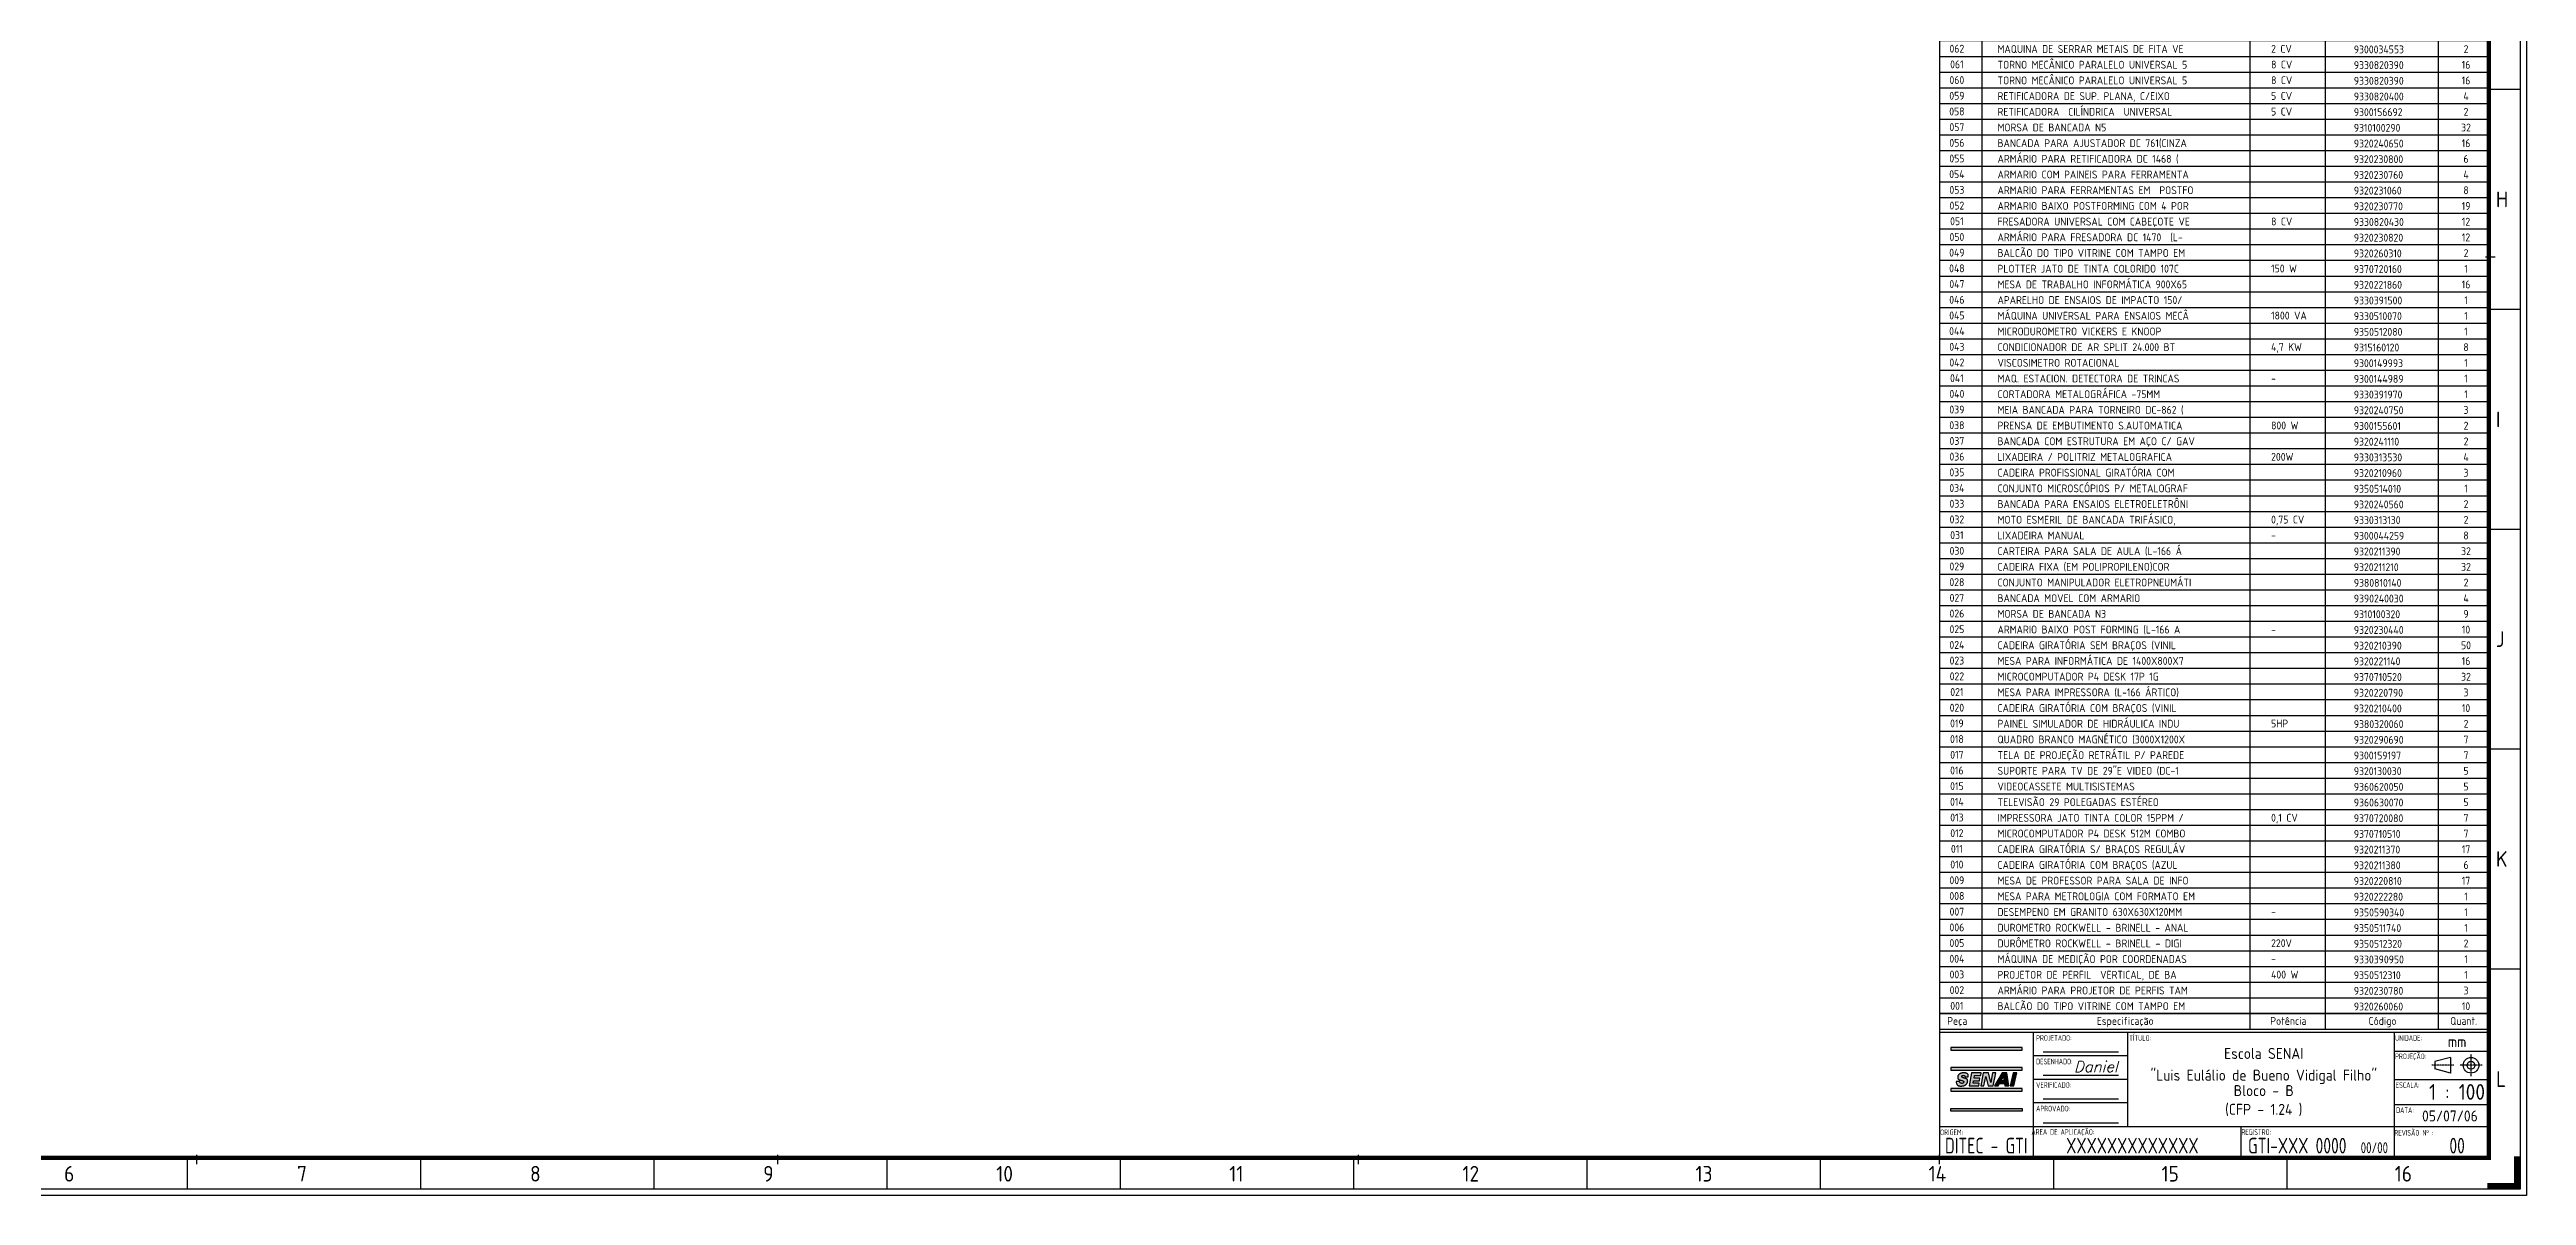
# Model space of a CAD drawing. Header units: millimetres. Extents: x 18768 to 1484868, y -11027 to 520152.
# Drawn here: x 187274 to 266168, y 98710 to 135228 of the extents above; entities that cross this region are included whole.
import ezdxf
from ezdxf.enums import TextEntityAlignment as Align

# ---------------------------------------------------------------- set-up
doc = ezdxf.new("R2010")
doc.units = ezdxf.units.MM
doc.linetypes.add('CENTER', pattern=[2.71, 2.2, -0.22, 0.07, -0.22])
for name, color, linetype in [('018', 4, 'Continuous'), ('025', 3, 'Continuous'), ('050', 166, 'Continuous'), ('100', 176, 'Continuous'), ('L018-TEXTO', 130, 'Continuous'), ('L025-CONTORNO', 7, 'Continuous'), ('L025-IMPLANTAÇÃO', 1, 'Continuous'), ('L025-TEXTO', 7, 'Continuous'), ('L035-ARRANJO-ADQUIRIR', 102, 'Continuous'), ('L035-ARRANJO-EXISTENTE', 180, 'Continuous'), ('L035-TEXTO', 40, 'Continuous'), ('L050-TEXTO', 18, 'Continuous'), ('LCENTRO', 1, 'CENTER')]:
    doc.layers.add(name, color=color, linetype=linetype)
doc.styles.add('ISO-CP--18', font='isocp.shx', dxfattribs={"width": 0.75, "height": 180})
doc.styles.add('ISO-CP--25', font='isocp.shx', dxfattribs={"height": 250})
doc.styles.add('ISO-CP--35', font='isocp.shx', dxfattribs={"height": 350})
doc.styles.add('ISO-CP--50', font='isocp.shx', dxfattribs={"height": 500})
doc.styles.add('SCRIPTEC', font='scriptc.shx', dxfattribs={"height": 300})

# ---------------------------------------------------------------- blocks, each defined once
blk = doc.blocks.new('LOGOS')
at = {"layer": 'L025-CONTORNO'}
h = blk.add_hatch(color=256, dxfattribs=at)
h.paths.add_polyline_path([(4.57, 10.03), (4.57, 9.93), (4.55, 9.83), (4.5, 9.74), (4.43, 9.67), (4.37, 9.62), (4.29, 9.58), (4.22, 9.55), (4.14, 9.53), (4.06, 9.52), (3.97, 9.52), (3.88, 9.53), (3.78, 9.55), (3.69, 9.58), (3.59, 9.61), (3.51, 9.66), (3.44, 9.71), (3.4, 9.8), (3.38, 9.9), (3.38, 9.98), (3.38, 10.08), (2.2, 10.08), (2.21, 9.83), (2.23, 9.63), (2.26, 9.47), (2.3, 9.35), (2.34, 9.25), (2.38, 9.18), (2.43, 9.12), (2.48, 9.07), (2.52, 9.02), (2.57, 8.98), (2.61, 8.94), (2.66, 8.91), (2.7, 8.87), (2.75, 8.84), (2.79, 8.82), (2.84, 8.79), (2.9, 8.77), (2.96, 8.75), (3.02, 8.73), (3.08, 8.72), (3.15, 8.7), (3.22, 8.69), (3.29, 8.68), (3.37, 8.68), (3.45, 8.67), (3.54, 8.67), (3.63, 8.66), (3.72, 8.67), (3.81, 8.67), (3.91, 8.67), (4, 8.68), (4.1, 8.69), (4.19, 8.71), (4.29, 8.72), (4.38, 8.74), (4.47, 8.76), (4.56, 8.79), (4.65, 8.81), (4.73, 8.84), (4.81, 8.87), (4.89, 8.91), (4.96, 8.94), (5.03, 8.98), (5.1, 9.02), (5.17, 9.06), (5.23, 9.11), (5.28, 9.15), (5.34, 9.21), (5.39, 9.26), (5.44, 9.32), (5.49, 9.38), (5.54, 9.45), (5.58, 9.51), (5.62, 9.58), (5.66, 9.65), (5.69, 9.72), (5.72, 9.79), (5.74, 9.87), (5.77, 9.94), (5.78, 10.01), (5.8, 10.08), (5.81, 10.15), (5.82, 10.22), (5.82, 10.28), (5.83, 10.35), (5.82, 10.41), (5.82, 10.46), (5.81, 10.52), (5.8, 10.57), (5.78, 10.62), (5.76, 10.66), (5.74, 10.71), (5.71, 10.75), (5.68, 10.78), (5.64, 10.82), (5.6, 10.85), (5.55, 10.88), (5.5, 10.91), (5.45, 10.93), (5.39, 10.96), (5.33, 10.99), (5.26, 11.01), (5.19, 11.04), (5.11, 11.07), (5.04, 11.09), (4.96, 11.12), (4.87, 11.15), (4.79, 11.18), (4.7, 11.21), (4.62, 11.24), (4.53, 11.27), (4.45, 11.3), (4.37, 11.33), (4.3, 11.36), (4.19, 11.41), (4.09, 11.47), (4.02, 11.52), (3.97, 11.59), (3.94, 11.68), (3.93, 11.77), (3.95, 11.85), (3.99, 11.93), (4.06, 11.98), (4.14, 12.01), (4.21, 12.03), (4.3, 12.04), (4.4, 12.05), (4.49, 12.06), (4.58, 12.06), (4.65, 12.05), (4.74, 12.03), (4.81, 11.99), (4.85, 11.93), (4.89, 11.85), (4.9, 11.75), (4.9, 11.68), (4.89, 11.59), (6.03, 11.59), (6.03, 11.82), (6.03, 12.01), (6, 12.17), (5.97, 12.3), (5.92, 12.41), (5.87, 12.49), (5.8, 12.56), (5.73, 12.61), (5.66, 12.66), (5.58, 12.71), (5.49, 12.75), (5.41, 12.78), (5.33, 12.81), (5.24, 12.83), (5.16, 12.85), (5.09, 12.87), (5.02, 12.88), (4.95, 12.89), (4.89, 12.9), (4.83, 12.9), (4.77, 12.91), (4.71, 12.91), (4.65, 12.91), (4.58, 12.91), (4.51, 12.9), (4.43, 12.9), (4.35, 12.9), (4.27, 12.89), (4.19, 12.88), (4.1, 12.87), (4.02, 12.85), (3.93, 12.83), (3.85, 12.81), (3.76, 12.78), (3.68, 12.75), (3.6, 12.72), (3.53, 12.69), (3.46, 12.65), (3.39, 12.61), (3.32, 12.57), (3.26, 12.53), (3.2, 12.49), (3.14, 12.45), (3.09, 12.41), (3.04, 12.37), (3, 12.32), (2.95, 12.27), (2.91, 12.22), (2.87, 12.17), (2.83, 12.11), (2.8, 12.05), (2.77, 11.99), (2.74, 11.92), (2.72, 11.85), (2.7, 11.77), (2.69, 11.69), (2.68, 11.6), (2.68, 11.51), (2.68, 11.42), (2.69, 11.33), (2.7, 11.25), (2.71, 11.16), (2.73, 11.09), (2.75, 11.02), (2.77, 10.96), (2.79, 10.91), (2.81, 10.87), (2.84, 10.83), (2.87, 10.8), (2.91, 10.78), (2.95, 10.75), (3, 10.73), (3.06, 10.71), (3.12, 10.68), (3.19, 10.66), (3.26, 10.64), (3.33, 10.61), (3.41, 10.59), (3.49, 10.57), (3.58, 10.54), (3.66, 10.52), (3.74, 10.49), (3.83, 10.47), (3.91, 10.44), (3.99, 10.42), (4.06, 10.4), (4.17, 10.36), (4.28, 10.32), (4.37, 10.29), (4.45, 10.24), (4.52, 10.19), (4.56, 10.12)])
h.paths.add_polyline_path([(6.26, 8.72), (9.36, 8.72), (9.5, 9.6), (7.53, 9.6), (7.71, 10.35), (9.54, 10.35), (9.68, 11.22), (7.9, 11.22), (8.05, 11.99), (10.01, 11.99), (10.16, 12.86), (7.05, 12.86)])
h.paths.add_polyline_path([(11.63, 11.72), (12.37, 8.72), (13.94, 8.72), (14.82, 12.86), (13.74, 12.86), (13.17, 9.82), (12.45, 12.86), (10.81, 12.86), (9.98, 8.72), (10.99, 8.72)])
h = blk.add_hatch(color=256, dxfattribs=at)
h.paths.add_polyline_path([(15.95, 9.53), (17.54, 9.53), (17.63, 8.72), (18.97, 8.72), (18.27, 12.86), (16.83, 12.86), (14.37, 8.72), (15.49, 8.72)])
h.paths.add_polyline_path([(16.36, 10.42), (17.33, 12.03), (17.5, 10.42)], flags=16)
h.paths.add_polyline_path([(21.45, 12.87), (20.29, 12.87), (19.36, 8.72), (20.54, 8.72)])
at = {"layer": 'L025-IMPLANTAÇÃO'}
h = blk.add_hatch(color=256, dxfattribs=at)
h.paths.add_polyline_path([(0.51, 20.96), (0.51, 20.13), (23.13, 20.13), (23.13, 20.96)])
h.paths.add_polyline_path([(0.51, 14.53), (0.51, 13.7), (23.13, 13.7), (23.13, 14.53)])
h.paths.add_polyline_path([(0.51, 7.91), (0.51, 7.08), (23.13, 7.08), (23.13, 7.91)])
h.paths.add_polyline_path([(0.51, 1.47), (0.51, 0.64), (23.13, 0.64), (23.13, 1.47)])
at = {"layer": 'L025-CONTORNO'}
blk.add_line((4.89, 11.59), (6.03, 11.59), dxfattribs=at)
for points in [[(2.2, 10.08), (2.21, 9.83), (2.23, 9.63), (2.26, 9.47), (2.3, 9.35), (2.34, 9.25), (2.38, 9.18), (2.43, 9.12), (2.48, 9.07), (2.52, 9.02), (2.57, 8.98), (2.61, 8.94), (2.66, 8.91), (2.7, 8.87), (2.75, 8.84), (2.79, 8.82), (2.84, 8.79), (2.9, 8.77), (2.96, 8.75), (3.02, 8.73), (3.08, 8.72), (3.15, 8.7), (3.22, 8.69), (3.29, 8.68), (3.37, 8.68), (3.45, 8.67), (3.54, 8.67), (3.63, 8.66), (3.72, 8.67), (3.81, 8.67), (3.91, 8.67), (4, 8.68), (4.1, 8.69), (4.19, 8.71), (4.29, 8.72), (4.38, 8.74), (4.47, 8.76), (4.56, 8.79), (4.65, 8.81), (4.73, 8.84), (4.81, 8.87), (4.89, 8.91), (4.96, 8.94), (5.03, 8.98), (5.1, 9.02), (5.17, 9.06), (5.23, 9.11), (5.28, 9.15), (5.34, 9.21), (5.39, 9.26), (5.44, 9.32), (5.49, 9.38), (5.54, 9.45), (5.58, 9.51), (5.62, 9.58), (5.66, 9.65), (5.69, 9.72), (5.72, 9.79), (5.74, 9.87), (5.77, 9.94), (5.78, 10.01), (5.8, 10.08), (5.81, 10.15), (5.82, 10.22), (5.82, 10.28), (5.83, 10.35), (5.82, 10.41), (5.82, 10.46), (5.81, 10.52), (5.8, 10.57), (5.78, 10.62), (5.76, 10.66), (5.74, 10.71), (5.71, 10.75), (5.68, 10.78), (5.64, 10.82), (5.6, 10.85), (5.55, 10.88), (5.5, 10.91), (5.45, 10.93), (5.39, 10.96), (5.33, 10.99), (5.26, 11.01), (5.19, 11.04), (5.11, 11.07), (5.04, 11.09), (4.96, 11.12), (4.87, 11.15), (4.79, 11.18), (4.7, 11.21), (4.62, 11.24), (4.53, 11.27), (4.45, 11.3), (4.37, 11.33), (4.3, 11.36), (4.23, 11.39), (4.17, 11.42), (4.12, 11.45), (4.08, 11.48), (4.04, 11.51), (4.01, 11.54), (3.99, 11.56), (3.97, 11.59), (3.96, 11.62), (3.95, 11.65), (3.94, 11.68), (3.94, 11.71), (3.94, 11.74), (3.94, 11.77), (3.94, 11.8), (3.95, 11.83), (3.96, 11.85), (3.97, 11.88), (3.98, 11.9), (4, 11.92), (4.02, 11.94), (4.04, 11.96), (4.06, 11.98), (4.09, 11.99), (4.12, 12), (4.16, 12.01), (4.2, 12.02), (4.24, 12.03), (4.28, 12.04), (4.33, 12.05), (4.38, 12.05), (4.42, 12.05), (4.47, 12.06), (4.51, 12.06), (4.56, 12.06), (4.6, 12.06), (4.63, 12.05), (4.67, 12.05), (4.7, 12.04), (4.73, 12.03), (4.76, 12.02), (4.79, 12), (4.82, 11.98), (4.84, 11.95), (4.86, 11.91), (4.88, 11.87), (4.89, 11.82), (4.9, 11.75), (4.9, 11.68), (4.89, 11.59)], [(3.38, 10.08), (2.2, 10.08)], [(6.03, 11.59), (6.03, 11.82), (6.03, 12.01), (6, 12.17), (5.97, 12.3), (5.92, 12.41), (5.87, 12.49), (5.8, 12.56), (5.73, 12.61), (5.66, 12.66), (5.58, 12.71), (5.49, 12.75), (5.41, 12.78), (5.33, 12.81), (5.24, 12.83), (5.16, 12.85), (5.09, 12.87), (5.02, 12.88), (4.95, 12.89), (4.89, 12.9), (4.83, 12.9), (4.77, 12.91), (4.71, 12.91), (4.65, 12.91), (4.58, 12.91), (4.51, 12.9), (4.43, 12.9), (4.35, 12.9), (4.27, 12.89), (4.19, 12.88), (4.1, 12.87), (4.02, 12.85), (3.93, 12.83), (3.85, 12.81), (3.76, 12.78), (3.68, 12.75), (3.6, 12.72), (3.53, 12.69), (3.46, 12.65), (3.39, 12.61), (3.32, 12.57), (3.26, 12.53), (3.2, 12.49), (3.14, 12.45), (3.09, 12.41), (3.04, 12.37), (3, 12.32), (2.95, 12.27), (2.91, 12.22), (2.87, 12.17), (2.83, 12.11), (2.8, 12.05), (2.77, 11.99), (2.74, 11.92), (2.72, 11.85), (2.7, 11.77), (2.69, 11.69), (2.68, 11.6), (2.68, 11.51), (2.68, 11.42), (2.69, 11.33), (2.7, 11.25), (2.71, 11.16), (2.73, 11.09), (2.75, 11.02), (2.77, 10.96), (2.79, 10.91), (2.81, 10.87), (2.84, 10.83), (2.87, 10.8), (2.91, 10.78), (2.95, 10.75), (3, 10.73), (3.06, 10.71), (3.12, 10.68), (3.19, 10.66), (3.26, 10.64), (3.33, 10.61), (3.41, 10.59), (3.49, 10.57), (3.58, 10.54), (3.66, 10.52), (3.74, 10.49), (3.83, 10.47), (3.91, 10.44), (3.99, 10.42), (4.06, 10.4), (4.13, 10.37), (4.2, 10.35), (4.25, 10.33), (4.3, 10.31), (4.35, 10.3), (4.39, 10.28), (4.42, 10.26), (4.45, 10.24), (4.48, 10.23), (4.5, 10.21), (4.52, 10.18), (4.53, 10.16), (4.55, 10.14), (4.56, 10.11), (4.56, 10.09), (4.57, 10.06), (4.57, 10.03), (4.57, 10), (4.57, 9.97), (4.57, 9.94), (4.56, 9.9), (4.55, 9.87), (4.54, 9.84), (4.53, 9.8), (4.51, 9.77), (4.49, 9.74), (4.47, 9.71), (4.44, 9.68), (4.41, 9.66), (4.38, 9.63), (4.35, 9.61), (4.31, 9.59), (4.27, 9.57), (4.24, 9.56), (4.2, 9.55), (4.16, 9.54), (4.12, 9.53), (4.08, 9.52), (4.04, 9.52), (3.99, 9.52), (3.95, 9.52), (3.9, 9.53), (3.86, 9.54), (3.81, 9.54), (3.76, 9.56), (3.71, 9.57), (3.66, 9.58), (3.62, 9.6), (3.57, 9.62), (3.53, 9.64), (3.5, 9.67), (3.46, 9.7), (3.43, 9.73), (3.41, 9.78), (3.39, 9.83), (3.38, 9.9), (3.38, 9.98), (3.38, 10.08)]]:
    blk.add_lwpolyline(points, dxfattribs=at)
for points in [[(7.05, 12.86), (6.26, 8.72), (9.36, 8.72), (9.5, 9.6), (7.53, 9.6), (7.71, 10.35), (9.54, 10.35), (9.68, 11.22), (7.9, 11.22), (8.05, 11.99), (10.01, 11.99), (10.16, 12.86)], [(9.98, 8.72), (10.99, 8.72), (11.63, 11.72), (12.37, 8.72), (13.94, 8.72), (14.82, 12.86), (13.74, 12.86), (13.17, 9.82), (12.45, 12.86), (10.81, 12.86)], [(15.95, 9.53), (17.54, 9.53), (17.63, 8.72), (18.97, 8.72), (18.27, 12.86), (16.83, 12.86), (14.37, 8.72), (15.49, 8.72)], [(17.5, 10.42), (17.33, 12.03), (16.36, 10.42)], [(20.29, 12.87), (19.36, 8.72), (20.54, 8.72), (21.45, 12.87)]]:
    blk.add_lwpolyline(points, close=True, dxfattribs=at)
at = {"layer": 'L025-IMPLANTAÇÃO'}
for points in [[(0.51, 20.96), (0.51, 20.13), (23.13, 20.13), (23.13, 20.96)], [(0.51, 14.53), (0.51, 13.7), (23.13, 13.7), (23.13, 14.53)], [(0.51, 7.91), (0.51, 7.08), (23.13, 7.08), (23.13, 7.91)], [(0.51, 0.64), (0.51, 1.47), (23.13, 1.47), (23.13, 0.64)]]:
    blk.add_lwpolyline(points, close=True, dxfattribs=at)
blk = doc.blocks.new('A0')
at = {"layer": '018'}
for p, q in [((106301, 4570), (103901, 4570)), ((106301, 3820), (103901, 3820)), ((106301, 3070), (103901, 3070)), ((103901, 2320), (106301, 2320))]:
    blk.add_line(p, q, dxfattribs=at)
at = {"layer": '025'}
for p, q in [((103601, 1200), (103601, 5200)), ((106601, 2200), (106601, 5200)), ((115100, 1200), (115100, 5200)), ((106601, 4450), (103601, 4450)), ((115100, 4600), (118100, 4600)), ((106601, 3700), (103601, 3700)), ((115100, 3700), (118100, 3700)), ((106601, 2950), (103601, 2950)), ((115100, 2900), (118100, 2900)), ((100600, 2200), (118100, 2200)), ((110200, 2200), (110200, 1200))]:
    blk.add_line(p, q, dxfattribs=at)
for points in [[(119300, 84500), (119300, 0), (0, 0), (0, 84500)], [(200, 84300), (119100, 84300), (119100, 200), (200, 200)]]:
    blk.add_lwpolyline(points, close=True, dxfattribs=at)
at = {"layer": '050'}
for p, q in [((119100, 35242), (118100, 35242)), ((119100, 28234), (118100, 28234)), ((119100, 21226), (118100, 21226)), ((119100, 14218), (118100, 14218)), ((119100, 7210), (118100, 7210)), ((100600, 5200), (118100, 5200)), ((116885, 4400), (116385, 4265)), ((116885, 3900), (116385, 4031)), ((44786, 1200), (44786, 200)), ((52217, 1200), (52217, 200)), ((59648, 1200), (59648, 200)), ((67079, 1200), (67079, 200)), ((74510, 1200), (74510, 200)), ((81941, 1200), (81941, 200)), ((89372, 1200), (89372, 200)), ((96803, 1200), (96803, 200)), ((104234, 1200), (104234, 200)), ((111665, 1200), (111665, 200))]:
    blk.add_line(p, q, dxfattribs=at)
for points in [[(116385, 4265), (116385, 4031)], [(116885, 4400), (116885, 3900)]]:
    blk.add_lwpolyline(points, dxfattribs=at)
for radius in [250, 125]:
    blk.add_circle((117535, 4150), radius, dxfattribs=at)
at = {"layer": '100'}
for p, q in [((118300, 29900), (118000, 29900)), ((118100, 29950), (118100, 29850)), ((118100, 29935), (118100, 29865)), ((45050, 1200), (45150, 1200)), ((45065, 1200), (45135, 1200)), ((45100, 1000), (45100, 1300)), ((63550, 1200), (63650, 1200)), ((63565, 1200), (63635, 1200)), ((63600, 1000), (63600, 1300)), ((82050, 1200), (82150, 1200)), ((82065, 1200), (82135, 1200)), ((82100, 1000), (82100, 1300)), ((100550, 1200), (100650, 1200)), ((100565, 1200), (100635, 1200)), ((100600, 1000), (100600, 1300))]:
    blk.add_line(p, q, dxfattribs=at)
at = {"layer": '100', "const_width": 140}
blk.add_lwpolyline([(2700, 83300), (118100, 83300), (118100, 1200), (2700, 1200)], close=True, dxfattribs=at)
at = {"layer": '100', "const_width": 200}
blk.add_lwpolyline([(119000, 1250), (119000, 300), (118050, 300)], dxfattribs=at)
at = {"layer": 'LCENTRO'}
for p, q in [((116985, 4150), (116285, 4150)), ((117885, 4150), (117185, 4150)), ((117535, 3800), (117535, 4500))]:
    blk.add_line(p, q, dxfattribs=at)
at = {"layer": 'L025-CONTORNO', "xscale": 100, "yscale": 100, "zscale": 100}
blk.add_blockref('LOGOS', (100919, 2620), dxfattribs=at)
at = {"layer": '050', "style": 'ISO-CP--50'}
for s, p in [('H', (118327, 31492)), ('I', (118327, 24481)), ('J', (118327, 17477)), ('K', (118327, 10472)), ('L', (118331, 3458)), ('6', (40870, 443)), ('7', (48290, 443)), ('8', (55711, 443)), ('9', (63137, 443)), ('10', (70560, 443)), ('11', (77981, 443)), ('12', (85409, 443)), ('13', (92832, 443)), ('14', (100257, 443)), ('15', (107676, 443)), ('16', (115105, 443))]:
    blk.add_text(s, height=500, dxfattribs=at).set_placement(p)
at = {"layer": 'L018-TEXTO', "style": 'ISO-CP--18', "width": 0.75}
for s, p in [('PROJETADO:', (103681, 5109)), ('DESENHADO:', (103681, 4359)), ('VERIFICADO:', (103681, 3609)), ('APROVADO:', (103681, 2859))]:
    blk.add_text(s, height=180, dxfattribs=at).set_placement(p, align=Align.TOP_LEFT)
for s, p in [('TÍTULO:', (106997, 5046)), ('UNIDADE:', (115545, 5017)), ('PROJEÇÃO:', (115612, 4437)), ('ESCALA:', (115517, 3519)), ('DATA:', (115430, 2719)), ('ORIGEM:', (100990, 2013)), ('ÁREA DE APLICAÇÃO:', (104535, 2036)), ('REGISTRO:', (110694, 2020)), ('REVISÃO Nº :', (115710, 2019))]:
    blk.add_text(s, height=180, dxfattribs=at).set_placement(p, align=Align.MIDDLE)
at = {"layer": 'L035-TEXTO', "style": 'ISO-CP--35'}
blk.add_text('mm', height=350, dxfattribs=at).set_placement((117092, 5075), align=Align.TOP_CENTER)
at = {"layer": 'L050-TEXTO', "style": 'ISO-CP--35', "width": 0.8}
blk.add_text('DITEC - GTI', height=500, dxfattribs=at).set_placement((102095, 1838), align=Align.TOP_CENTER)
blk = doc.blocks.new('cabeçalhogeMOD175')
at = {"layer": '025', "lineweight": -2}
for p, q in [((-161.38, 0), (-161.38, 5)), ((-76, 0), (-76, 5)), ((-52, 0), (-52, 5)), ((-16, 0), (-16, 5)), ((0, 0), (0, 5))]:
    blk.add_line(p, q, dxfattribs=at)
at = {"layer": '050', "lineweight": -2}
for p, q in [((-175, 5), (0, 5)), ((0, 5), (-175, 5)), ((-175, 0), (-61.25, 0)), ((-61.25, 0), (0, 0))]:
    blk.add_line(p, q, dxfattribs=at)
for points in [[(-175, 5), (-175, 0)], [(-133.01, 0), (-61.25, 0)], [(-61.25, 0), (0, 0), (0, 5)]]:
    blk.add_lwpolyline(points, dxfattribs=at)
at = {"layer": 'L025-TEXTO', "lineweight": -2, "style": 'ISO-CP--25'}
for s, p in [('Peça', (-169.3, 3.86)), ('Especificação', (-115.82, 3.86)), ('Potência', (-63.85, 3.86)), ('Código', (-33.85, 3.86)), ('Quant.', (-8.01, 3.86))]:
    blk.add_text(s, height=2.5, dxfattribs=at).set_placement(p, align=Align.TOP_CENTER)
blk = doc.blocks.new('linhage175')
at = {"layer": '025', "lineweight": -2}
for p, q in [((-161.38, 0), (-161.38, 5)), ((-76, 0), (-76, 5)), ((-52, 0), (-52, 5)), ((-16, 0), (-16, 5))]:
    blk.add_line(p, q, dxfattribs=at)
at = {"layer": '050', "lineweight": -2}
for p, q in [((-175, 5), (0, 5)), ((-175, 0), (-61.25, 0)), ((-61.25, 0), (0, 0)), ((0, 0), (0, 5))]:
    blk.add_line(p, q, dxfattribs=at)
blk.add_lwpolyline([(-175, 5), (-175, 0)], dxfattribs=at)
at = {"layer": 'L025-TEXTO', "color": 0, "lineweight": -2, "style": 'ISO-CP--25'}
for tag, p in [('PEÇA', (-164.42, 3.69)), ('QTD', (-7.25, 3.56))]:
    blk.add_attdef(tag, text='', height=2.5, dxfattribs=at).set_placement(p, align=Align.TOP_CENTER)
for tag, p in [('ESPECIFICAÇÃO', (-156.47, 3.58)), ('POTÊNCIA', (-69.34, 3.63))]:
    blk.add_attdef(tag, text='', height=2.5, dxfattribs=at).set_placement(p, align=Align.TOP_LEFT)
blk.add_attdef('CÓDIGO', (-42.99, 0.96), '', height=2.5, dxfattribs=at)

msp = doc.modelspace()

# ---------------------------------------------------------------- linework, layer by layer
at = {"layer": '050'}
for q in [(247468.29, 100010.408), (264968.29, 104010.408)]:
    msp.add_line((247468.627, 104010.408), q, dxfattribs=at)

# ---------------------------------------------------------------- block references
at = {"layer": 'L025-CONTORNO'}
msp.add_blockref('A0', (146868.29, 98710.408), dxfattribs=at)
at = {"layer": 'L025-CONTORNO', "linetype": 'ByBlock', "lineweight": -2, "xscale": 100, "yscale": 100, "zscale": 100}
msp.add_blockref('cabeçalhogeMOD175', (264968.29, 104010.408), dxfattribs=at)
at = {"layer": 'L035-ARRANJO-ADQUIRIR', "linetype": 'ByBlock', "lineweight": -2, "xscale": 100, "yscale": 100, "zscale": 100}
for p, values in [((264968.29, 134510.408), {'PEÇA': '061       ', 'ESPECIFICAÇÃO': 'TORNO MECÂNICO PARALELO UNIVERSAL 5', 'POTÊNCIA': '8 CV                                                                            ', 'QTD': '16', 'CÓDIGO': '9330820390          '}), ((264968.29, 133510.408), {'PEÇA': '059       ', 'ESPECIFICAÇÃO': 'RETIFICADORA DE SUP. PLANA, C/EIXO ', 'POTÊNCIA': '5 CV                                                                            ', 'QTD': '4', 'CÓDIGO': '9330820400          '}), ((264968.29, 133010.408), {'PEÇA': '058       ', 'ESPECIFICAÇÃO': 'RETIFICADORA  CILÍNDRICA  UNIVERSAL', 'POTÊNCIA': '5 CV                                                                            ', 'QTD': '2', 'CÓDIGO': '9300156692          '}), ((264968.29, 131510.408), {'PEÇA': '055       ', 'ESPECIFICAÇÃO': 'ARMÁRIO PARA RETIFICADORA DC 1468 (', 'QTD': '6', 'CÓDIGO': '9320230800          '}), ((264968.29, 131010.408), {'PEÇA': '054       ', 'ESPECIFICAÇÃO': 'ARMARIO COM PAINEIS PARA FERRAMENTA', 'QTD': '4', 'CÓDIGO': '9320230760          '}), ((264968.29, 130510.408), {'PEÇA': '053       ', 'ESPECIFICAÇÃO': 'ARMARIO PARA FERRAMENTAS EM  POSTFO', 'QTD': '8', 'CÓDIGO': '9320231060          '}), ((264968.29, 130010.408), {'PEÇA': '052       ', 'ESPECIFICAÇÃO': 'ARMARIO BAIXO POSTFORMING COM 4 POR', 'QTD': '19', 'CÓDIGO': '9320230770          '}), ((264968.29, 129510.408), {'PEÇA': '051       ', 'ESPECIFICAÇÃO': 'FRESADORA UNIVERSAL COM CABEÇOTE VE', 'POTÊNCIA': '8 CV                                                                            ', 'QTD': '12', 'CÓDIGO': '9330820430          '}), ((264968.29, 129010.408), {'PEÇA': '050       ', 'ESPECIFICAÇÃO': 'ARMÁRIO PARA FRESADORA DC 1470  (L-', 'QTD': '12', 'CÓDIGO': '9320230820          '}), ((264968.29, 128510.408), {'PEÇA': '049       ', 'ESPECIFICAÇÃO': 'BALCÃO DO TIPO VITRINE COM TAMPO EM', 'QTD': '2', 'CÓDIGO': '9320260310          '}), ((264968.29, 128010.408), {'PEÇA': '048       ', 'ESPECIFICAÇÃO': 'PLOTTER JATO DE TINTA COLORIDO 107C', 'POTÊNCIA': '150 W                                                                           ', 'QTD': '1', 'CÓDIGO': '9370720160          '}), ((264968.29, 127510.408), {'PEÇA': '047       ', 'ESPECIFICAÇÃO': 'MESA DE TRABALHO INFORMÁTICA 900X65', 'QTD': '16', 'CÓDIGO': '9320221860          '}), ((264968.29, 127010.408), {'PEÇA': '046       ', 'ESPECIFICAÇÃO': 'APARELHO DE ENSAIOS DE IMPACTO 150/', 'QTD': '1', 'CÓDIGO': '9330391500          '}), ((264968.29, 126510.408), {'PEÇA': '045       ', 'ESPECIFICAÇÃO': 'MÁQUINA UNIVERSAL PARA ENSAIOS MECÂ', 'POTÊNCIA': '1800 VA                                                                         ', 'QTD': '1', 'CÓDIGO': '9330510070          '}), ((264968.29, 126010.408), {'PEÇA': '044       ', 'ESPECIFICAÇÃO': 'MICRODUROMETRO VICKERS E KNOOP     ', 'QTD': '1', 'CÓDIGO': '9350512080          '}), ((264968.29, 125510.408), {'PEÇA': '043       ', 'ESPECIFICAÇÃO': 'CONDICIONADOR DE AR SPLIT 24.000 BT', 'POTÊNCIA': '4,7 KW                                                                          ', 'QTD': '8', 'CÓDIGO': '9315160120          '}), ((264968.29, 125010.408), {'PEÇA': '042       ', 'ESPECIFICAÇÃO': 'VISCOSIMETRO ROTACIONAL            ', 'QTD': '1', 'CÓDIGO': '9300149993          '}), ((264968.29, 124510.408), {'PEÇA': '041       ', 'ESPECIFICAÇÃO': 'MAQ. ESTACION. DETECTORA DE TRINCAS', 'POTÊNCIA': '-                                                                               ', 'QTD': '1', 'CÓDIGO': '9300144989          '}), ((264968.29, 124010.408), {'PEÇA': '040       ', 'ESPECIFICAÇÃO': 'CORTADORA METALOGRÁFICA -75MM      ', 'QTD': '1', 'CÓDIGO': '9330391970          '}), ((264968.29, 123510.408), {'PEÇA': '039       ', 'ESPECIFICAÇÃO': 'MEIA BANCADA PARA TORNEIRO DC-862 (', 'QTD': '3', 'CÓDIGO': '9320240750          '}), ((264968.29, 123010.408), {'PEÇA': '038       ', 'ESPECIFICAÇÃO': 'PRENSA DE EMBUTIMENTO S.AUTOMATICA ', 'POTÊNCIA': '800 W                                                                           ', 'QTD': '2', 'CÓDIGO': '9300155601          '}), ((264968.29, 122510.408), {'PEÇA': '037       ', 'ESPECIFICAÇÃO': 'BANCADA COM ESTRUTURA EM AÇO C/ GAV', 'QTD': '2', 'CÓDIGO': '9320241110          '}), ((264968.29, 122010.408), {'PEÇA': '036       ', 'ESPECIFICAÇÃO': 'LIXADEIRA / POLITRIZ METALOGRAFICA ', 'POTÊNCIA': '200W                                                                            ', 'QTD': '4', 'CÓDIGO': '9330313530          '}), ((264968.29, 121510.408), {'PEÇA': '035       ', 'ESPECIFICAÇÃO': 'CADEIRA PROFISSIONAL GIRATÓRIA COM ', 'QTD': '3', 'CÓDIGO': '9320210960          '}), ((264968.29, 121010.408), {'PEÇA': '034       ', 'ESPECIFICAÇÃO': 'CONJUNTO MICROSCÓPIOS P/ METALOGRAF', 'QTD': '1', 'CÓDIGO': '9350514010          '}), ((264968.29, 120510.408), {'PEÇA': '033       ', 'ESPECIFICAÇÃO': 'BANCADA PARA ENSAIOS ELETROELETRÔNI', 'QTD': '2', 'CÓDIGO': '9320240560          '}), ((264968.29, 120010.408), {'PEÇA': '032       ', 'ESPECIFICAÇÃO': 'MOTO ESMERIL DE BANCADA TRIFÁSICO, ', 'POTÊNCIA': '0,75 CV                                                                         ', 'QTD': '2', 'CÓDIGO': '9330313130          '}), ((264968.29, 119510.408), {'PEÇA': '031       ', 'ESPECIFICAÇÃO': 'LIXADEIRA MANUAL                   ', 'POTÊNCIA': '-                                                                               ', 'QTD': '8', 'CÓDIGO': '9300044259          '}), ((264968.29, 119010.408), {'PEÇA': '030       ', 'ESPECIFICAÇÃO': 'CARTEIRA PARA SALA DE AULA (L-166 Á', 'QTD': '32', 'CÓDIGO': '9320211390          '}), ((264968.29, 118510.408), {'PEÇA': '029       ', 'ESPECIFICAÇÃO': 'CADEIRA FIXA (EM POLIPROPILENO)COR ', 'QTD': '32', 'CÓDIGO': '9320211210          '}), ((264968.29, 118010.408), {'PEÇA': '028       ', 'ESPECIFICAÇÃO': 'CONJUNTO MANIPULADOR ELETROPNEUMÁTI', 'QTD': '2', 'CÓDIGO': '9380810140          '}), ((264968.29, 117510.408), {'PEÇA': '027       ', 'ESPECIFICAÇÃO': 'BANCADA MOVEL COM ARMARIO          ', 'QTD': '4', 'CÓDIGO': '9390240030          '}), ((264968.29, 117010.408), {'PEÇA': '026       ', 'ESPECIFICAÇÃO': 'MORSA DE BANCADA N3                ', 'QTD': '9', 'CÓDIGO': '9310100320          '}), ((264968.29, 116510.408), {'PEÇA': '025       ', 'ESPECIFICAÇÃO': 'ARMARIO BAIXO POST FORMING (L-166 A', 'POTÊNCIA': '-                                                                               ', 'QTD': '10', 'CÓDIGO': '9320230440          '}), ((264968.29, 116010.408), {'PEÇA': '024       ', 'ESPECIFICAÇÃO': 'CADEIRA GIRATÓRIA SEM BRAÇOS (VINIL', 'QTD': '50', 'CÓDIGO': '9320210390          '}), ((264968.29, 115510.408), {'PEÇA': '023       ', 'ESPECIFICAÇÃO': 'MESA PARA INFORMÁTICA DE 1400X800X7', 'QTD': '16', 'CÓDIGO': '9320221140          '}), ((264968.29, 115010.408), {'PEÇA': '022       ', 'ESPECIFICAÇÃO': 'MICROCOMPUTADOR P4 DESK 17P 1G     ', 'QTD': '32', 'CÓDIGO': '9370710520          '}), ((264968.29, 114510.408), {'PEÇA': '021       ', 'ESPECIFICAÇÃO': 'MESA PARA IMPRESSORA (L-166 ÁRTICO)', 'QTD': '3', 'CÓDIGO': '9320220790          '}), ((264968.29, 114010.408), {'PEÇA': '020       ', 'ESPECIFICAÇÃO': 'CADEIRA GIRATÓRIA COM BRAÇOS (VINIL', 'QTD': '10', 'CÓDIGO': '9320210400          '}), ((264968.29, 113510.408), {'PEÇA': '019       ', 'ESPECIFICAÇÃO': 'PAINEL SIMULADOR DE HIDRÁULICA INDU', 'POTÊNCIA': '5HP                                                                             ', 'QTD': '2', 'CÓDIGO': '9380320060          '}), ((264968.29, 113010.408), {'PEÇA': '018       ', 'ESPECIFICAÇÃO': 'QUADRO BRANCO MAGNÉTICO (3000X1200X', 'QTD': '7', 'CÓDIGO': '9320290690          '}), ((264968.29, 112510.408), {'PEÇA': '017       ', 'ESPECIFICAÇÃO': 'TELA DE PROJEÇÃO RETRÁTIL P/ PAREDE', 'QTD': '7', 'CÓDIGO': '9300159197          '}), ((264968.29, 112010.408), {'PEÇA': '016       ', 'ESPECIFICAÇÃO': 'SUPORTE PARA TV DE 29"E VIDEO (DC-1', 'QTD': '5', 'CÓDIGO': '9320130030          '}), ((264968.29, 111510.408), {'PEÇA': '015       ', 'ESPECIFICAÇÃO': 'VIDEOCASSETE MULTISISTEMAS         ', 'QTD': '5', 'CÓDIGO': '9360620050          '}), ((264968.29, 111010.408), {'PEÇA': '014       ', 'ESPECIFICAÇÃO': 'TELEVISÃO 29 POLEGADAS ESTÉREO     ', 'QTD': '5', 'CÓDIGO': '9360630070          '}), ((264968.29, 110510.408), {'PEÇA': '013       ', 'ESPECIFICAÇÃO': 'IMPRESSORA JATO TINTA COLOR 15PPM /', 'POTÊNCIA': '0,1 CV                                                                          ', 'QTD': '7', 'CÓDIGO': '9370720080          '}), ((264968.29, 110010.408), {'PEÇA': '012       ', 'ESPECIFICAÇÃO': 'MICROCOMPUTADOR P4 DESK 512M COMBO ', 'QTD': '7', 'CÓDIGO': '9370710510          '}), ((264968.29, 109510.408), {'PEÇA': '011       ', 'ESPECIFICAÇÃO': 'CADEIRA GIRATÓRIA S/ BRAÇOS REGULÁV', 'QTD': '17', 'CÓDIGO': '9320211370          '}), ((264968.29, 109010.408), {'PEÇA': '010       ', 'ESPECIFICAÇÃO': 'CADEIRA GIRATÓRIA COM BRAÇOS (AZUL ', 'QTD': '6', 'CÓDIGO': '9320211380          '}), ((264968.29, 108510.408), {'PEÇA': '009       ', 'ESPECIFICAÇÃO': 'MESA DE PROFESSOR PARA SALA DE INFO', 'QTD': '17', 'CÓDIGO': '9320220810          '}), ((264968.29, 108010.408), {'PEÇA': '008       ', 'ESPECIFICAÇÃO': 'MESA PARA METROLOGIA COM FORMATO EM', 'QTD': '1', 'CÓDIGO': '9320222280          '}), ((264968.29, 107510.408), {'PEÇA': '007       ', 'ESPECIFICAÇÃO': 'DESEMPENO EM GRANITO 630X630X120MM ', 'POTÊNCIA': '-                                                                               ', 'QTD': '1', 'CÓDIGO': '9350590340          '}), ((264968.29, 107010.408), {'PEÇA': '006       ', 'ESPECIFICAÇÃO': 'DUROMETRO ROCKWELL – BRINELL - ANAL', 'QTD': '1', 'CÓDIGO': '9350511740          '}), ((264968.29, 106510.408), {'PEÇA': '005       ', 'ESPECIFICAÇÃO': 'DURÔMETRO ROCKWELL – BRINELL – DIGI', 'POTÊNCIA': '220V                                                                            ', 'QTD': '2', 'CÓDIGO': '9350512320          '}), ((264968.29, 106010.408), {'PEÇA': '004       ', 'ESPECIFICAÇÃO': 'MÁQUINA DE MEDIÇÃO POR COORDENADAS ', 'POTÊNCIA': '-                                                                               ', 'QTD': '1', 'CÓDIGO': '9330390950          '}), ((264968.29, 105010.408), {'PEÇA': '002       ', 'ESPECIFICAÇÃO': 'ARMÁRIO PARA PROJETOR DE PERFIS TAM', 'QTD': '3', 'CÓDIGO': '9320230780          '}), ((264968.29, 104510.408), {'PEÇA': '001       ', 'ESPECIFICAÇÃO': 'BALCÃO DO TIPO VITRINE COM TAMPO EM', 'QTD': '10', 'CÓDIGO': '9320260060          '})]:
    msp.add_blockref('linhage175', p, dxfattribs=at).add_auto_attribs(values)
at = {"layer": 'L035-ARRANJO-EXISTENTE', "linetype": 'ByBlock', "lineweight": -2, "xscale": 100, "yscale": 100, "zscale": 100}
for p, values in [((264968.29, 135010.408), {'PEÇA': '062       ', 'ESPECIFICAÇÃO': 'MAQUINA DE SERRAR METAIS DE FITA VE', 'POTÊNCIA': '2 CV                                                                            ', 'QTD': '2', 'CÓDIGO': '9300034553          '}), ((264968.29, 134010.408), {'PEÇA': '060       ', 'ESPECIFICAÇÃO': 'TORNO MECÂNICO PARALELO UNIVERSAL 5', 'POTÊNCIA': '8 CV                                                                            ', 'QTD': '16', 'CÓDIGO': '9330820390          '}), ((264968.29, 132510.408), {'PEÇA': '057       ', 'ESPECIFICAÇÃO': 'MORSA DE BANCADA N5                ', 'QTD': '32', 'CÓDIGO': '9310100290          '}), ((264968.29, 132010.408), {'PEÇA': '056       ', 'ESPECIFICAÇÃO': 'BANCADA PARA AJUSTADOR DC 761(CINZA', 'QTD': '16', 'CÓDIGO': '9320240650          '}), ((264968.29, 105510.408), {'PEÇA': '003       ', 'ESPECIFICAÇÃO': 'PROJETOR DE PERFIL  VERTICAL, DE BA', 'POTÊNCIA': '400 W                                                                           ', 'QTD': '1', 'CÓDIGO': '9350512310          '})]:
    msp.add_blockref('linhage175', p, dxfattribs=at).add_auto_attribs(values)

# ---------------------------------------------------------------- texts
at = {"layer": 'L035-TEXTO', "lineweight": -2, "style": 'ISO-CP--35'}
msp.add_text('Escola SENAI', height=350, dxfattribs=at).set_placement((257800.975, 103411.171), align=Align.TOP_CENTER)
at = {"layer": 'L035-TEXTO'}
for s, style, p in [('Daniel', 'SCRIPTEC', (252450.889, 102991.492)), ('"Luis Eulálio de Bueno Vidigal Filho"', 'ISO-CP--35', (257800.975, 102720.181)), ('Bloco - B', 'ISO-CP--35', (257800.975, 102228.372)), ('(CFP - 1.24 )', 'ISO-CP--35', (257800.975, 101630.113)), ('05/07/06', 'ISO-CP--35', (263730.021, 101419.964))]:
    msp.add_text(s, height=350, dxfattribs=dict(at, style=style)).set_placement(p, align=Align.TOP_CENTER)
at = {"layer": 'L035-TEXTO', "style": 'ISO-CP--35', "width": 0.8}
msp.add_text('00/00', height=350, dxfattribs=at).set_placement((261758.617, 100406.864), align=Align.TOP_RIGHT)
at = {"layer": 'L050-TEXTO', "style": 'ISO-CP--50'}
msp.add_text('1 : 100', height=500, dxfattribs=at).set_placement((263956.979, 102260.398), align=Align.TOP_CENTER)
at = {"layer": 'L050-TEXTO', "style": 'ISO-CP--35', "width": 0.8}
for s, p in [('XXXXXXXXXXXXX', (253616.317, 100548.739)), ('00', (263960.015, 100548.739))]:
    msp.add_text(s, height=500, dxfattribs=at).set_placement(p, align=Align.TOP_CENTER)
msp.add_text('GTI-XXX 0000', height=500, dxfattribs=at).set_placement((257301.17, 100548.739), align=Align.TOP_LEFT)

doc.saveas('drawing.dxf')
